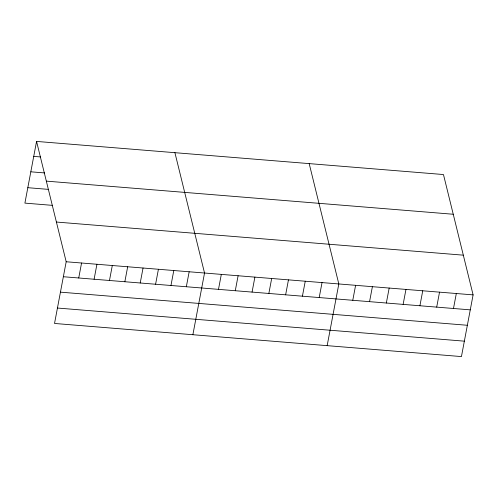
<?xml version="1.0" encoding="UTF-8"?>
<svg xmlns="http://www.w3.org/2000/svg" width="498" height="498" viewBox="0 0 498 498"><rect width="100%" height="100%" fill="white"/><g stroke="black" fill="none" stroke-linecap="round" stroke-linejoin="round"><path stroke-width="0.75" d="M36.559 141.42L66.184 261.761L54.531 323.457L461.441 356.58L473.1 294.884L443.469 174.543L36.559 141.42L24.9 203.116L52.57 205.369M78.728 277.984L81.56 263.012M94.103 279.235L96.929 264.264M109.473 280.486L112.305 265.515M124.849 281.737L127.675 266.766M140.218 282.989L143.051 268.017M155.594 284.24L158.42 269.269M170.963 285.491L173.79 270.52M186.333 286.742L189.165 271.771M192.882 334.718L204.535 273.022L174.91 152.681M218.491 289.357L221.324 274.386M235.28 290.726L238.106 275.755M252.063 292.089L254.895 277.118M268.852 293.459L271.678 278.488M285.634 294.822L288.46 279.851M302.417 296.192L305.249 281.221M319.206 297.555L322.032 282.584M327.161 345.649L338.821 283.953L309.19 163.612M352.777 300.288L355.603 285.317M369.56 301.657L372.392 286.686M386.342 303.021L389.175 288.049M403.131 304.39L405.957 289.419M419.914 305.753L422.746 290.782M436.702 307.123L439.529 292.152M453.485 308.486L456.317 293.515M33.727 156.391L40.649 156.951M30.814 171.81L44.652 172.937M46.333 181.129L453.248 214.252M27.813 187.696L48.567 189.389M56.411 222.046L463.321 255.169M66.184 261.761L473.1 294.884M63.358 276.732L470.274 309.856M60.445 292.152L467.354 325.275M57.444 308.038L464.354 341.161"/></g></svg>
